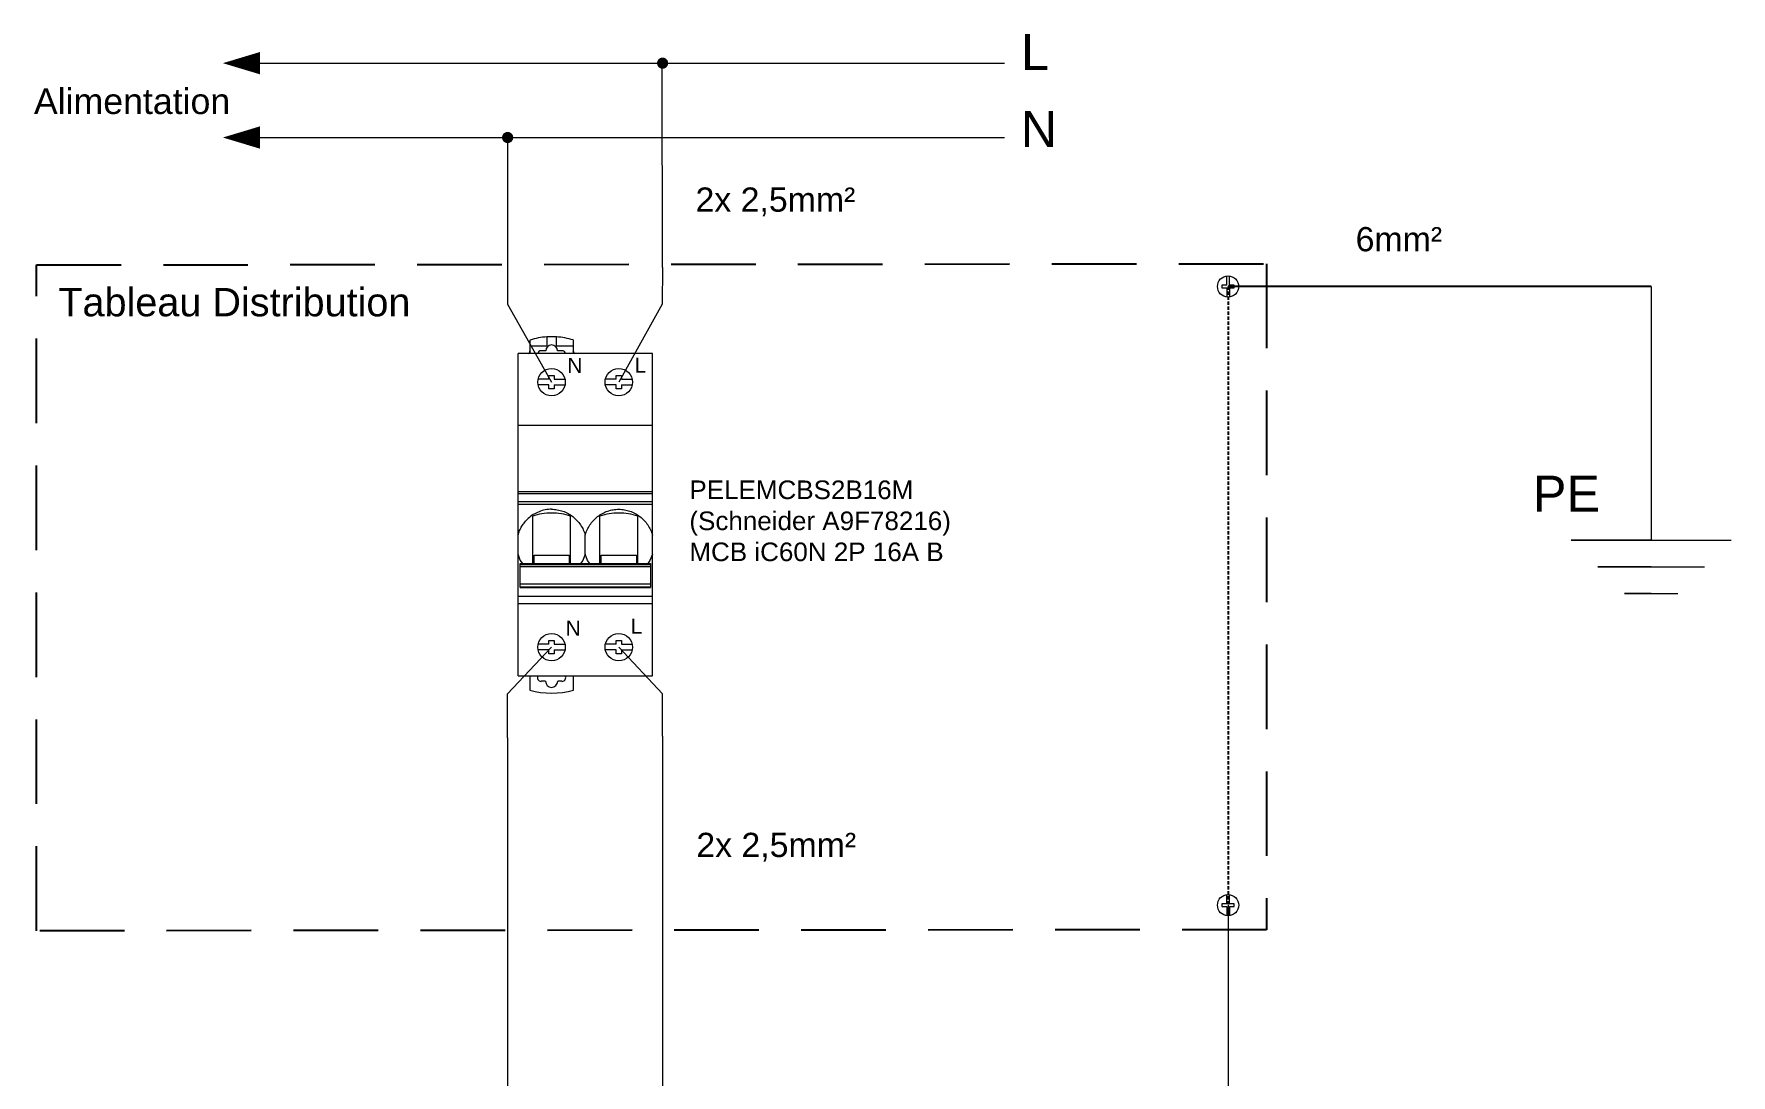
# Model space of a CAD drawing. Header units: millimetres. Extents: x 412 to 563, y 143 to 442.
# Drawn here: x 418 to 545.4, y 364 to 442.1 of the extents above; entities that cross this region are included whole.
import ezdxf

# ---------------------------------------------------------------- set-up
doc = ezdxf.new("R2010")
doc.units = ezdxf.units.MM
doc.linetypes.add('DASHED2', pattern=[0.375, 0.25, -0.125])
doc.linetypes.add('HIDDEN', pattern=[9.525, 6.35, -3.175])
for name, color, linetype, lineweight in [('01_Puissance', 250, 'Continuous', 20), ('03_Symbole', 250, 'Continuous', 15), ('Layer1', 253, 'DASHED2', 18), ('trait fin', 253, 'HIDDEN', 18)]:
    doc.layers.add(name, color=color, linetype=linetype, lineweight=lineweight)
doc.layers.add('04_Texte', color=7, linetype='Continuous')
doc.styles.get("Standard").update_dxf_attribs({"font": 'arial.ttf'})

msp = doc.modelspace()

# ---------------------------------------------------------------- linework, layer by layer
at = {"layer": '01_Puissance'}
for p, q in [((435, 439.9), (435, 439.9)), ((435, 439.9), (490.87, 439.9)), ((465.2, 424.56), (465.19, 439.9)), ((435, 434.32), (490.87, 434.32)), ((453.58, 434.32), (453.57, 424.45)), ((453.57, 424.45), (453.57, 421.81)), ((465.2, 424.56), (465.19, 421.81)), ((539.39, 423.14), (539.39, 404.11)), ((453.57, 421.81), (456.88, 415.96)), ((465.19, 421.81), (461.92, 415.96)), ((539.39, 404.11), (533.39, 404.11)), ((533.39, 404.11), (545.39, 404.11)), ((539.39, 402.11), (535.39, 402.11)), ((535.39, 402.11), (543.39, 402.11)), ((539.39, 400.11), (537.39, 400.11)), ((537.39, 400.11), (541.39, 400.11)), ((453.57, 392.58), (456.88, 396.07)), ((465.21, 392.58), (461.92, 396.07)), ((453.57, 389.27), (453.57, 392.58)), ((465.21, 389.38), (465.21, 392.58)), ((453.57, 389.27), (453.57, 350.25)), ((465.21, 389.38), (465.21, 350.25)), ((507.65, 376.71), (507.65, 312.49))]:
    msp.add_line(p, q, dxfattribs=at)
at = {"layer": '01_Puissance', "lineweight": -3}
msp.add_line((539.39, 423.14), (507.65, 423.14), dxfattribs=at)
at = {"layer": '01_Puissance'}
for points in [[(435, 439.9, 1.68, 0, 0), (432.21, 439.9, 0, 0, 0)], [(435, 434.32, 1.68, 0, 0), (432.21, 434.32, 0, 0, 0)]]:
    msp.add_lwpolyline(points, format="xyseb", dxfattribs=at)
at = {"layer": '01_Puissance', "const_width": 0.419}
for points in [[(465, 439.9, 1), (465.42, 439.9, 1)], [(453.37, 434.32, 1), (453.79, 434.32, 1)]]:
    msp.add_lwpolyline(points, format="xyb", close=True, dxfattribs=at)
at = {"layer": '03_Symbole', "color": 7, "linetype": 'Continuous'}
for p, q in [((507.19, 423.25), (507.19, 423.03)), ((507.55, 423.25), (507.19, 423.25)), ((507.19, 423.03), (507.55, 423.03)), ((507.55, 423.25), (507.55, 423.93)), ((507.55, 423.03), (507.55, 422.35)), ((507.76, 423.25), (507.76, 423.93)), ((508.11, 423.25), (507.76, 423.25)), ((507.76, 423.03), (507.76, 422.35)), ((507.76, 423.03), (508.11, 423.03)), ((508.11, 423.03), (508.11, 423.25)), ((455.26, 418.67), (455.26, 419.13)), ((456.53, 419.37), (456.53, 418.67)), ((457.24, 418.67), (457.24, 419.37)), ((458.51, 419.14), (458.51, 418.67)), ((454.36, 393.93), (454.36, 418.1)), ((464.45, 418.1), (454.36, 418.1)), ((455.26, 418.26), (455.26, 418.67)), ((456.53, 418.67), (455.26, 418.67)), ((456.44, 418.31), (456.1, 418.31)), ((458.51, 418.67), (457.24, 418.67)), ((457.66, 418.31), (457.32, 418.31)), ((458.51, 418.67), (458.51, 418.26)), ((464.45, 393.93), (464.45, 418.1)), ((456.68, 416.18), (455.88, 416.18)), ((456.68, 415.75), (455.88, 415.75)), ((456.68, 416.18), (456.68, 416.46)), ((456.68, 416.46), (457.08, 416.46)), ((456.68, 415.47), (456.68, 415.75)), ((457.08, 415.47), (456.68, 415.47)), ((457.08, 416.46), (457.08, 416.18)), ((457.08, 416.18), (457.88, 416.18)), ((457.08, 415.75), (457.08, 415.47)), ((457.08, 415.75), (457.88, 415.75)), ((461.72, 416.18), (460.92, 416.18)), ((461.72, 415.75), (460.92, 415.75)), ((461.72, 416.18), (461.72, 416.46)), ((461.72, 416.46), (462.12, 416.46)), ((461.72, 415.47), (461.72, 415.75)), ((462.12, 415.47), (461.72, 415.47)), ((462.12, 416.46), (462.12, 416.18)), ((462.12, 416.18), (462.93, 416.18)), ((462.12, 415.75), (462.12, 415.47)), ((462.12, 415.75), (462.93, 415.75)), ((464.45, 412.71), (454.36, 412.71)), ((464.45, 407.72), (454.36, 407.72)), ((454.36, 407.61), (464.45, 407.61)), ((454.36, 407.01), (464.45, 407.01)), ((464.45, 406.79), (454.36, 406.79)), ((455.46, 402.34), (455.46, 405.91)), ((458.31, 402.34), (458.31, 405.91)), ((460.5, 402.34), (460.5, 405.91)), ((463.35, 402.34), (463.35, 405.91)), ((459.4, 403.05), (459.4, 404.47)), ((455.56, 402.34), (455.56, 402.97)), ((455.56, 402.97), (458.21, 402.97)), ((458.21, 402.97), (458.21, 402.34)), ((460.6, 402.97), (463.25, 402.97)), ((460.6, 402.34), (460.6, 402.97)), ((463.25, 402.97), (463.25, 402.34)), ((454.52, 400.55), (454.52, 402.34)), ((454.52, 402.34), (464.29, 402.34)), ((464.29, 402.26), (454.52, 402.26)), ((464.29, 402.1), (454.52, 402.1)), ((464.29, 402.34), (464.29, 400.55)), ((464.29, 400.79), (454.52, 400.79)), ((454.52, 400.61), (464.29, 400.61)), ((454.52, 400.55), (464.29, 400.55)), ((454.36, 399.89), (464.45, 399.89)), ((464.45, 399.32), (454.36, 399.32)), ((456.68, 396.29), (455.88, 396.29)), ((456.68, 396.57), (457.08, 396.57)), ((456.68, 396.29), (456.68, 396.57)), ((457.08, 396.57), (457.08, 396.29)), ((457.08, 396.29), (457.88, 396.29)), ((461.72, 396.29), (460.92, 396.29)), ((461.72, 396.57), (462.12, 396.57)), ((461.72, 396.29), (461.72, 396.57)), ((462.12, 396.57), (462.12, 396.29)), ((462.12, 396.29), (462.93, 396.29)), ((456.68, 395.86), (455.88, 395.86)), ((456.68, 395.57), (456.68, 395.86)), ((457.08, 395.57), (456.68, 395.57)), ((457.08, 395.86), (457.88, 395.86)), ((457.08, 395.86), (457.08, 395.57)), ((461.72, 395.86), (460.92, 395.86)), ((461.72, 395.57), (461.72, 395.86)), ((462.12, 395.57), (461.72, 395.57)), ((462.12, 395.86), (462.93, 395.86)), ((462.12, 395.86), (462.12, 395.57)), ((454.36, 393.93), (464.45, 393.93)), ((455.24, 393.93), (455.24, 392.84)), ((458.52, 392.84), (458.52, 393.93)), ((456.43, 393.51), (456.1, 393.51)), ((457.66, 393.51), (457.34, 393.51)), ((507.55, 376.82), (507.55, 377.5)), ((507.76, 376.82), (507.76, 377.5)), ((507.19, 376.82), (507.19, 376.6)), ((507.55, 376.82), (507.19, 376.82)), ((507.19, 376.6), (507.55, 376.6)), ((507.55, 376.6), (507.55, 375.92)), ((508.11, 376.82), (507.76, 376.82)), ((507.76, 376.6), (507.76, 375.92)), ((507.76, 376.6), (508.11, 376.6)), ((508.11, 376.6), (508.11, 376.82))]:
    msp.add_line(p, q, dxfattribs=at)
for points in [[(454.72, 402.34), (454.53, 402.6), (454.36, 403.05)], [(459.4, 403.05), (459.22, 402.57), (459.05, 402.34)], [(459.76, 402.34), (459.58, 402.58), (459.4, 403.05)], [(464.45, 403.05), (464.26, 402.57), (464.09, 402.34)]]:
    msp.add_lwpolyline(points, dxfattribs=at)
for centre, radius in [((507.65, 423.14), 0.798), ((456.88, 415.96), 1.03), ((461.92, 415.96), 1.03), ((456.88, 396.07), 1.03), ((461.92, 396.07), 1.03), ((507.65, 376.71), 0.798)]:
    msp.add_circle(centre, radius, dxfattribs=at)
for centre, radius, start, end in [((456.89, 413.86), 5.51, 93.7668, 107.1978), ((456.89, 413.86), 5.51, 86.3591, 93.7668), ((456.89, 413.86), 5.51, 72.9337, 86.3591), ((454.97, 418.32), 0.284, 308.5163, 347.0319), ((454.97, 418.32), 0.284, 347.0631, 359.9849), ((456.1, 418.03), 0.285, 90.0557, 166.524), ((457.66, 418.03), 0.285, 13.4739, 89.9443), ((458.79, 418.32), 0.284, 180.0152, 192.8736), ((458.79, 418.32), 0.284, 192.9049, 231.4838), ((456.1, 393.79), 0.285, 149.9964, 270), ((457.66, 393.79), 0.285, 270, 30.0038), ((456.88, 398.89), 6.27, 254.849, 285.151), ((456.88, 393.51), 0.456, 180, 0)]:
    msp.add_arc(centre, radius, start, end, dxfattribs=at)
msp.add_ellipse((456.88, 418.31), major_axis=(0, 0.443), ratio=0.997493, start_param=-1.570796, end_param=1.570796, dxfattribs=at)
for points, knots in [([(455.26, 418.26), (455.26, 418.23), (455.25, 418.17), (455.22, 418.12), (455.21, 418.09)], [0, 0, 0, 0, 0.500039, 1, 1, 1, 1]), ([(458.56, 418.09), (458.54, 418.12), (458.51, 418.17), (458.51, 418.23), (458.51, 418.26)], [0, 0, 0, 0, 0.499961, 1, 1, 1, 1]), ([(456.88, 406.42), (456.72, 406.42), (456.4, 406.39), (455.93, 406.25), (455.5, 406.03), (455.24, 405.84), (455.12, 405.73)], [0, 0, 0, 0, 0.249983, 0.499973, 0.749982, 1, 1, 1, 1]), ([(456.88, 406.42), (457.02, 406.42), (457.24, 406.4), (457.52, 406.34), (457.79, 406.26), (458.12, 406.12), (458.48, 405.88), (458.79, 405.59), (459.06, 405.25), (459.27, 404.88), (459.37, 404.61), (459.4, 404.47)], [0, 0, 0, 0, 0.125046, 0.187644, 0.250209, 0.375224, 0.500253, 0.625262, 0.750232, 0.875163, 1, 1, 1, 1]), ([(459.4, 404.47), (459.44, 404.61), (459.54, 404.88), (459.75, 405.25), (460.01, 405.59), (460.33, 405.88), (460.69, 406.12), (461.08, 406.29), (461.5, 406.4), (461.78, 406.42), (461.92, 406.42)], [0, 0, 0, 0, 0.124861, 0.249813, 0.374793, 0.499813, 0.624849, 0.749888, 0.874952, 1, 1, 1, 1]), ([(461.92, 406.42), (462.07, 406.42), (462.28, 406.4), (462.56, 406.34), (462.83, 406.26), (463.16, 406.12), (463.52, 405.88), (463.84, 405.59), (464.1, 405.25), (464.31, 404.88), (464.41, 404.61), (464.45, 404.47)], [0, 0, 0, 0, 0.125046, 0.187644, 0.250209, 0.375224, 0.500253, 0.625262, 0.750232, 0.875163, 1, 1, 1, 1]), ([(454.36, 404.47), (454.39, 404.59), (454.47, 404.83), (454.65, 405.16), (454.86, 405.46), (455.03, 405.64), (455.12, 405.73)], [0, 0, 0, 0, 0.249803, 0.499808, 0.749905, 1, 1, 1, 1]), ([(456.88, 406.13), (456.64, 406.13), (456.15, 406.1), (455.68, 405.99), (455.46, 405.91)], [0, 0, 0, 0, 0.509146, 1, 1, 1, 1]), ([(458.31, 405.91), (458.08, 405.99), (457.61, 406.1), (457.13, 406.13), (456.88, 406.13)], [0, 0, 0, 0, 0.490854, 1, 1, 1, 1]), ([(461.92, 406.13), (461.68, 406.13), (461.2, 406.1), (460.72, 405.99), (460.5, 405.91)], [0, 0, 0, 0, 0.509146, 1, 1, 1, 1]), ([(463.35, 405.91), (463.12, 405.99), (462.65, 406.1), (462.17, 406.13), (461.92, 406.13)], [0, 0, 0, 0, 0.490854, 1, 1, 1, 1])]:
    msp.add_open_spline(points, degree=3, knots=knots, dxfattribs=at)
at = {"layer": 'Layer1', "lineweight": -3}
msp.add_line((507.65, 423.14), (507.65, 376.71), dxfattribs=at)
at = {"layer": 'trait fin', "lineweight": -3}
msp.add_lwpolyline([(418.22, 424.76), (510.54, 424.85), (510.54, 374.87), (418.22, 374.78)], close=True, dxfattribs=at)

# ---------------------------------------------------------------- texts
at = {"layer": '04_Texte', "attachment_point": 1}
for s, width, gutter_width, heights, insert, char_height in [('L', 10.8148, 13.52, [0], (492.11, 442.09), 2.7), ('Alimentation', 5.612, 9.58, [0], (418.03, 438), 1.9165), ('N', 10.8148, 13.52, [0], (492.09, 436.31), 2.7), ('N', 1.1335, 5.67, [0], (458.06, 417.78), 1.13), ('L', 1.1335, 5.67, [0], (463.1, 417.81), 1.13), ('PE', 10.8148, 13.52, [0], (530.52, 408.94), 2.704), ('PELEMCBS2B16M\\P(Schneider A9F78216)\\PMCB iC60N 2P 16A B', 34.2632, 6.98, [8.56], (467.22, 408.58), 1.3965), ('N', 1.1335, 5.67, [0], (457.93, 398.06), 1.13), ('L', 1.1335, 5.67, [0], (462.81, 398.22), 1.13)]:
    msp.add_mtext_dynamic_manual_height_columns(s, width=width, gutter_width=gutter_width, heights=heights, dxfattribs=dict(at, insert=insert, char_height=char_height))
at = {"layer": '04_Texte', "lineweight": -3, "attachment_point": 1}
for s, width, gutter_width, insert, char_height in [('2x 2,5mm²', 14.5847, 9.09, (467.68, 430.57), 1.818), ('6mm²', 14.5847, 9.09, (517.22, 427.6), 1.818), ('Tableau Distribution', 26.434, 10.64, (419.86, 423.03), 2.1272), ('2x 2,5mm²', 14.5847, 9.09, (467.74, 382.14), 1.818)]:
    msp.add_mtext_dynamic_manual_height_columns(s, width=width, gutter_width=gutter_width, heights=[0], dxfattribs=dict(at, insert=insert, char_height=char_height))

doc.saveas('drawing.dxf')
